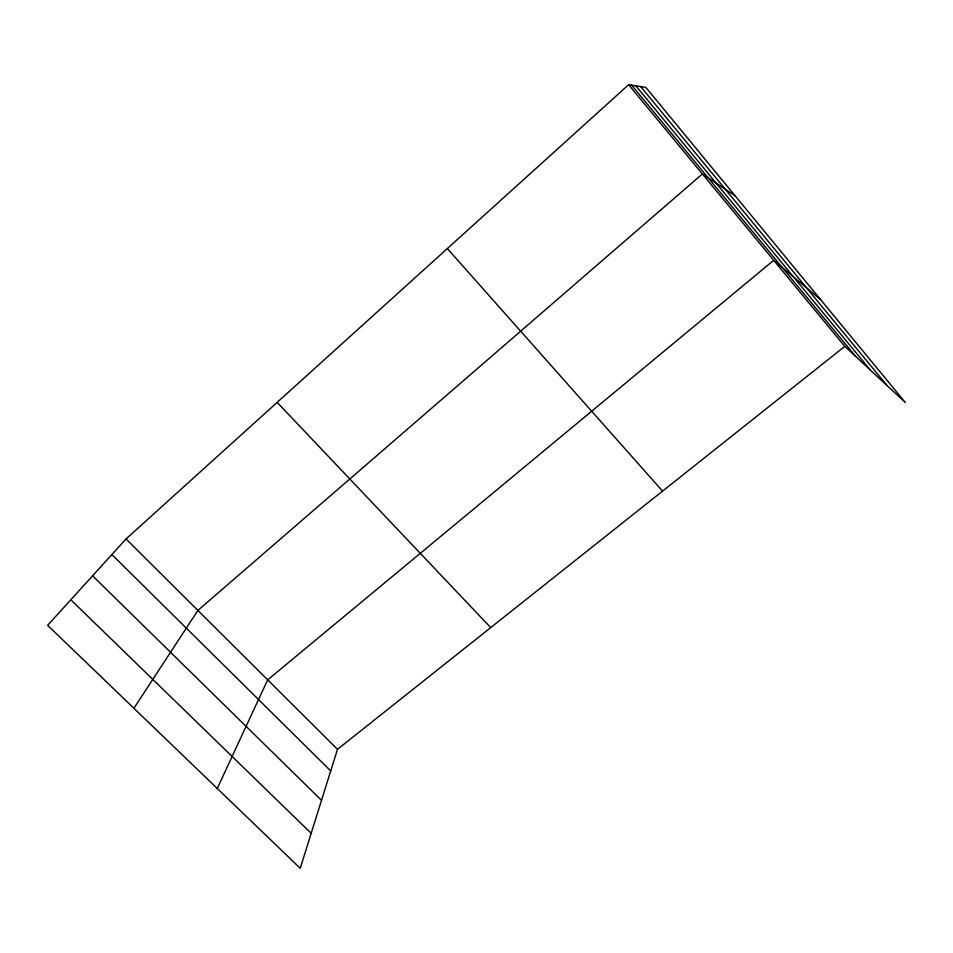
<?xml version="1.0" encoding="UTF-8"?>
<svg xmlns="http://www.w3.org/2000/svg" width="953" height="953" viewBox="0 0 953 953"><rect width="100%" height="100%" fill="white"/><g stroke="black" fill="none" stroke-linecap="round" stroke-linejoin="round"><path stroke-width="1.43" d="M844.811 346.356L337.505 749.308L300.231 868.29L47.65 625.311L126.046 538.957L628.635 84.71L645.848 87.39L905.35 402.535L844.811 346.356L628.635 84.71M217.26 788.476L267.674 679.846L773.717 260.312L820.616 299.635M133.908 708.293L197.89 610.42L702.385 173.97L735.001 195.663M70.832 599.771L311.19 833.291M92.584 575.815L321.518 800.329M111.882 554.551L330.727 770.941M126.046 538.957L337.505 749.308M277.168 402.369L490.712 627.61M447.35 248.554L662.549 491.117M631.672 85.186L855.603 356.362M640.666 86.58L887.231 385.727M635.865 85.841L870.399 370.109"/></g></svg>
